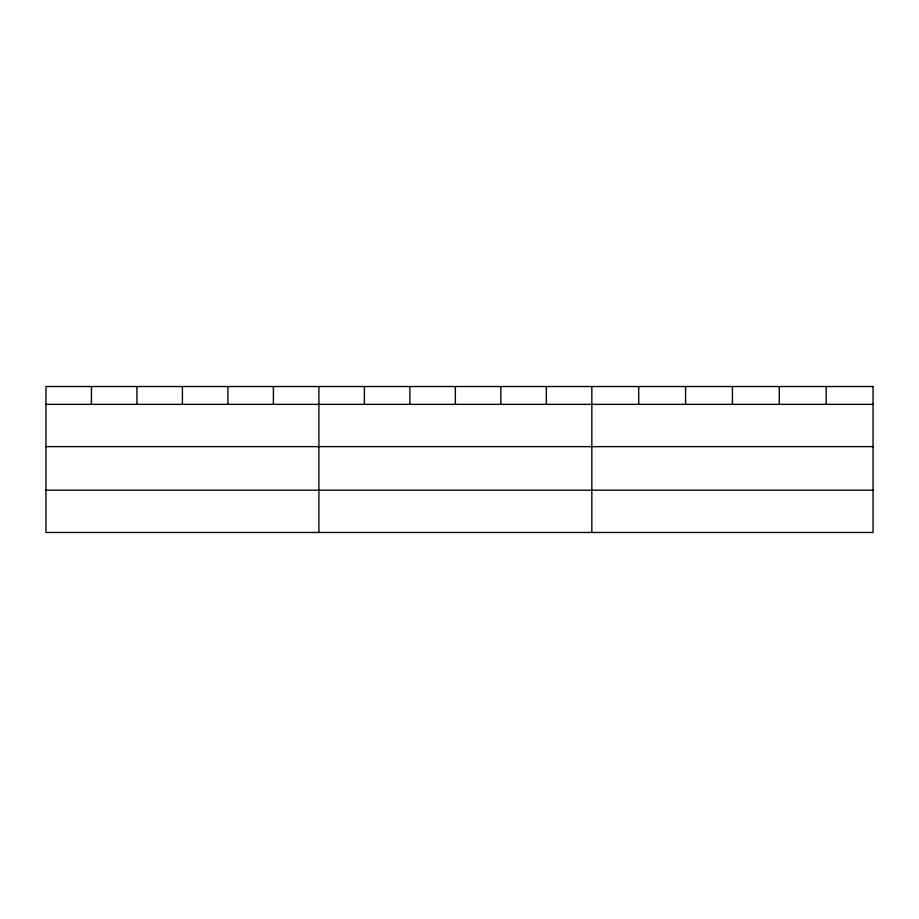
<?xml version="1.0" encoding="UTF-8"?>
<svg xmlns="http://www.w3.org/2000/svg" width="919" height="919" viewBox="0 0 919 919"><rect width="100%" height="100%" fill="white"/><g stroke="black" fill="none" stroke-linecap="round" stroke-linejoin="round"><path stroke-width="1.38" d="M45.95 404.36L873.05 404.36M45.95 446.634L873.05 446.634M45.95 490.195L873.05 490.195M826.181 386.52L826.181 404.36M779.312 386.52L779.312 404.36M732.443 386.52L732.443 404.36M685.574 386.52L685.574 404.36M638.705 386.52L638.705 404.36M591.836 386.52L591.836 532.48M546.346 386.52L546.346 404.36M500.855 386.52L500.855 404.36M455.364 386.52L455.364 404.36M409.874 386.52L409.874 404.36M364.383 386.52L364.383 404.36M318.893 386.52L318.893 532.48M273.402 386.52L273.402 404.36M227.912 386.52L227.912 404.36M182.422 386.52L182.422 404.36M136.931 386.52L136.931 404.36M91.44 386.52L91.44 404.36M873.05 386.52L45.95 386.52L45.95 532.48L873.05 532.48L873.05 386.52"/></g></svg>
